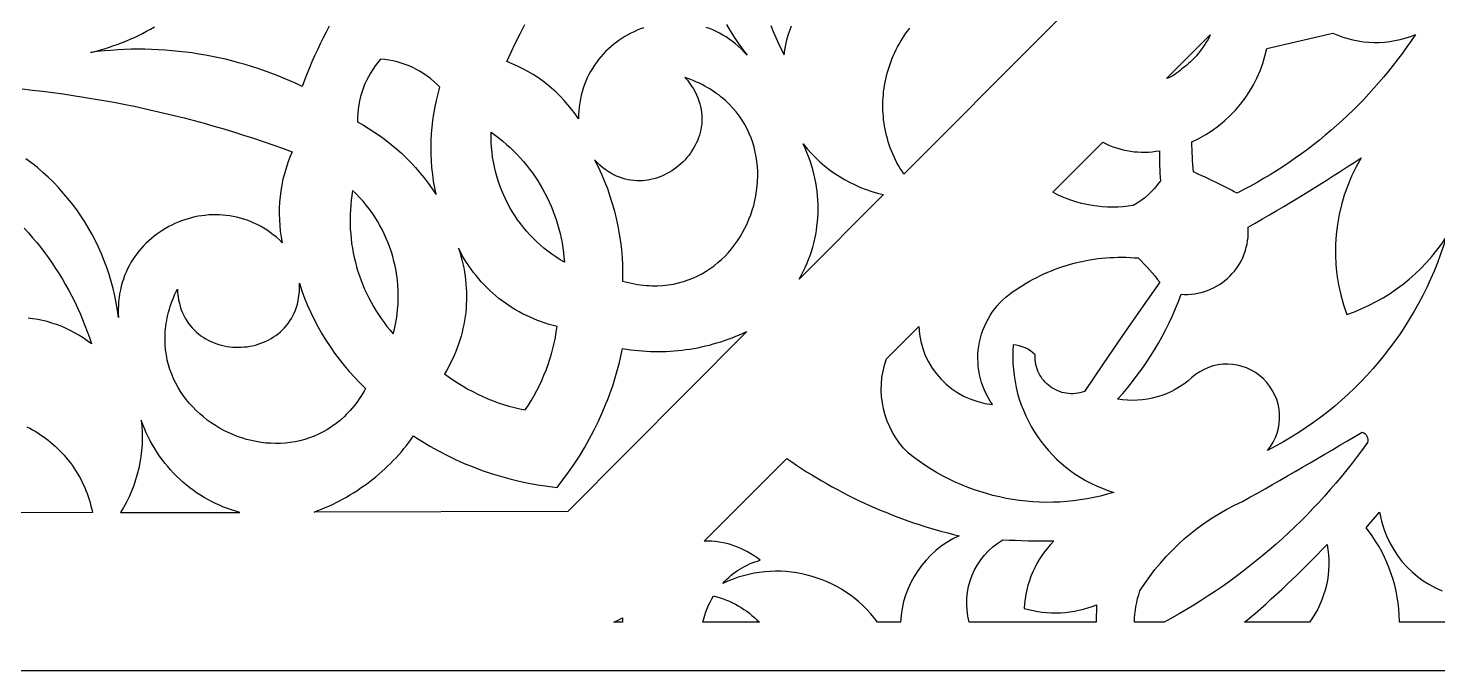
# Model space of a CAD drawing. Extents: x -625 to 625, y -425 to 425.
# Drawn here: x 0 to 145.3, y -150 to -83.8 of the extents above; entities that cross this region are included whole.
import ezdxf

# ---------------------------------------------------------------- set-up
doc = ezdxf.new("R2010")
doc.units = 0
doc.header["$MEASUREMENT"] = 0
doc.layers.add('COUCHE_1', color=5, linetype='CONTINUOUS')
doc.layers.add('LAYER_1', color=18, linetype='CONTINUOUS')

msp = doc.modelspace()

# ---------------------------------------------------------------- linework, layer by layer
at = {"layer": 'COUCHE_1'}
msp.add_lwpolyline([(-255, -150), (-255, 150), (255, 150), (255, -150)], close=True, dxfattribs=at)
at = {"layer": 'LAYER_1'}
for points in [[(133.81, -55.14), (90.23, -98.84), (90.04, -98.55), (89.85, -98.26), (89.68, -97.96), (89.52, -97.67), (89.36, -97.36), (89.22, -97.06), (89.08, -96.75), (88.95, -96.44), (88.83, -96.13), (88.72, -95.82), (88.62, -95.51), (88.53, -95.19), (88.44, -94.87), (88.37, -94.55), (88.3, -94.23), (88.24, -93.91), (88.19, -93.59), (88.15, -93.26), (88.12, -92.94), (88.09, -92.61), (88.08, -92.29), (88.07, -91.97), (88.07, -91.64), (88.08, -91.32), (88.1, -90.99), (88.12, -90.67), (88.15, -90.35), (88.2, -90.03), (88.24, -89.71), (88.3, -89.39), (88.37, -89.07), (88.44, -88.76), (88.52, -88.44), (88.61, -88.13), (88.71, -87.82), (88.81, -87.52), (88.92, -87.21), (89.04, -86.91), (89.17, -86.61), (89.3, -86.31), (89.44, -86.02), (89.59, -85.73), (89.75, -85.45), (89.91, -85.16), (90.08, -84.88), (90.26, -84.61), (90.45, -84.34), (90.64, -84.07), (90.84, -83.81)], [(31.03, -83.61), (30.71, -84.21), (30.4, -84.81), (30.09, -85.42), (29.8, -86.04), (29.51, -86.66), (29.24, -87.28), (28.97, -87.91), (28.72, -88.55), (28.47, -89.18), (28.24, -89.82), (27.6, -89.52), (26.96, -89.24), (26.31, -88.96), (25.66, -88.7), (25, -88.44), (24.35, -88.2), (23.68, -87.98), (23.02, -87.76), (22.35, -87.56), (21.68, -87.37), (21, -87.19), (20.32, -87.02), (19.64, -86.87), (18.96, -86.72), (18.27, -86.6), (17.58, -86.48), (16.9, -86.37), (16.2, -86.28), (15.51, -86.2), (14.82, -86.13), (14.12, -86.08), (13.42, -86.04), (12.72, -86.01), (12.02, -85.99), (11.32, -85.99), (10.62, -85.99), (9.92, -86.02), (9.22, -86.05), (8.52, -86.1), (7.82, -86.15), (7.12, -86.23), (6.42, -86.31), (6.89, -86.2), (7.36, -86.07), (7.82, -85.94), (8.28, -85.79), (8.73, -85.64), (9.18, -85.48), (9.63, -85.31), (10.07, -85.14), (10.51, -84.95), (10.94, -84.76), (11.36, -84.56), (11.79, -84.35), (12.2, -84.13), (12.61, -83.91), (13.02, -83.68)], [(63.43, -83.77), (63.09, -83.89), (62.76, -84.03), (62.43, -84.18), (62.11, -84.33), (61.79, -84.5), (61.48, -84.68), (61.17, -84.87), (60.87, -85.07), (60.58, -85.28), (60.3, -85.51), (60.02, -85.74), (59.75, -85.98), (59.49, -86.23), (59.24, -86.5), (59, -86.77), (58.77, -87.05), (58.55, -87.34), (58.34, -87.64), (58.14, -87.95), (57.95, -88.27), (57.78, -88.6), (57.61, -88.93), (57.46, -89.28), (57.32, -89.63), (57.19, -89.99), (57.08, -90.36), (56.98, -90.73), (56.9, -91.11), (56.83, -91.51), (56.77, -91.9), (56.73, -92.31), (56.71, -92.72), (56.7, -93.14), (56.36, -92.64), (56, -92.16), (55.62, -91.7), (55.23, -91.25), (54.82, -90.81), (54.39, -90.4), (53.94, -90), (53.48, -89.61), (53.01, -89.25), (52.52, -88.91), (52.02, -88.58), (51.5, -88.28), (50.97, -87.99), (50.43, -87.72), (49.88, -87.48), (49.32, -87.26), (49.77, -86.29), (50.22, -85.33), (50.69, -84.38), (51.16, -83.43)], [(71.96, -83.44), (72.34, -84.09), (72.74, -84.73), (73.17, -85.36), (73.62, -85.98), (74.09, -86.59), (73.79, -86.27), (73.5, -85.97), (73.19, -85.69), (72.88, -85.43), (72.57, -85.18), (72.24, -84.94), (71.91, -84.72), (71.58, -84.52), (71.24, -84.33), (70.9, -84.16), (70.56, -84), (70.21, -83.86), (69.86, -83.73)], [(76.52, -83.54), (76.77, -84.16), (77.03, -84.77), (77.31, -85.38), (77.6, -85.98), (77.91, -86.57), (77.98, -86.05), (78.07, -85.54), (78.18, -85.03), (78.32, -84.54), (78.47, -84.05), (78.64, -83.57)], [(-0.62, -90.07), (0.44, -90.19), (1.49, -90.31), (2.55, -90.45), (3.6, -90.59), (4.65, -90.74), (5.69, -90.91), (6.74, -91.08), (7.78, -91.26), (8.83, -91.45), (9.87, -91.65), (10.91, -91.86), (11.94, -92.09), (12.98, -92.32), (14.01, -92.56), (15.04, -92.8), (16.07, -93.06), (17.09, -93.33), (18.12, -93.61), (19.14, -93.9), (20.16, -94.19), (21.17, -94.5), (22.19, -94.82), (23.2, -95.14), (24.2, -95.48), (25.21, -95.82), (26.21, -96.17), (27.21, -96.54), (26.97, -97.09), (26.76, -97.66), (26.57, -98.22), (26.4, -98.8), (26.25, -99.38), (26.13, -99.97), (26.03, -100.56), (25.95, -101.15), (25.9, -101.74), (25.87, -102.34), (25.86, -102.94), (25.88, -103.54), (25.92, -104.13), (25.98, -104.73), (26.07, -105.33), (26.18, -105.92), (25.88, -105.63), (25.57, -105.35), (25.26, -105.1), (24.94, -104.85), (24.61, -104.63), (24.28, -104.42), (23.94, -104.22), (23.6, -104.04), (23.26, -103.88), (22.91, -103.73), (22.56, -103.59), (22.21, -103.48), (21.85, -103.37), (21.49, -103.28), (21.13, -103.2), (20.77, -103.14), (20.41, -103.09), (20.05, -103.06), (19.68, -103.04), (19.32, -103.03), (18.96, -103.03), (18.6, -103.05), (18.24, -103.09), (17.88, -103.13), (17.52, -103.19), (17.17, -103.26), (16.82, -103.34), (16.47, -103.44), (16.13, -103.54), (15.79, -103.66), (15.45, -103.79), (15.12, -103.93), (14.8, -104.09), (14.48, -104.25), (14.16, -104.43), (13.86, -104.61), (13.56, -104.81), (13.26, -105.02), (12.97, -105.23), (12.7, -105.46), (12.42, -105.7), (12.16, -105.95), (11.91, -106.21), (11.66, -106.48), (11.43, -106.76), (11.2, -107.04), (10.99, -107.34), (10.79, -107.64), (10.59, -107.96), (10.41, -108.28), (10.24, -108.61), (10.09, -108.95), (9.94, -109.3), (9.81, -109.66), (9.69, -110.02), (9.59, -110.39), (9.5, -110.77), (9.42, -111.16), (9.36, -111.55), (9.32, -111.95), (9.29, -112.36), (9.27, -112.78), (9.27, -113.2), (9.29, -113.62), (9.19, -112.86), (9.07, -112.11), (8.92, -111.37), (8.75, -110.63), (8.56, -109.9), (8.34, -109.18), (8.1, -108.46), (7.84, -107.76), (7.56, -107.07), (7.26, -106.38), (6.93, -105.71), (6.59, -105.05), (6.22, -104.4), (5.83, -103.77), (5.43, -103.14), (5, -102.53), (4.56, -101.94), (4.1, -101.35), (3.62, -100.79), (3.12, -100.23), (2.6, -99.69), (2.07, -99.17), (1.51, -98.67), (0.95, -98.18), (0.36, -97.71), (-0.24, -97.26)], [(-0.42, -104.4), (0.02, -104.89), (0.46, -105.39), (0.88, -105.89), (1.29, -106.41), (1.69, -106.93), (2.08, -107.47), (2.46, -108.01), (2.83, -108.55), (3.18, -109.11), (3.53, -109.67), (3.86, -110.24), (4.18, -110.82), (4.49, -111.41), (4.79, -112), (5.07, -112.6), (5.34, -113.2), (5.6, -113.81), (5.85, -114.43), (6.08, -115.06), (6.31, -115.68), (6.51, -116.32), (6.09, -116.01), (5.66, -115.71), (5.23, -115.43), (4.78, -115.18), (4.33, -114.94), (3.86, -114.72), (3.4, -114.52), (2.92, -114.34), (2.44, -114.19), (1.96, -114.04), (1.47, -113.92), (0.98, -113.82), (0.48, -113.74), (-0.01, -113.68)], [(-0.13, -124.86), (0.16, -125.01), (0.44, -125.17), (0.72, -125.33), (1, -125.5), (1.27, -125.68), (1.53, -125.86), (1.8, -126.05), (2.05, -126.25), (2.3, -126.45), (2.55, -126.66), (2.79, -126.88), (3.03, -127.1), (3.26, -127.33), (3.48, -127.56), (3.7, -127.8), (3.92, -128.05), (4.12, -128.3), (4.32, -128.56), (4.52, -128.82), (4.7, -129.09), (4.88, -129.36), (5.06, -129.64), (5.22, -129.93), (5.38, -130.21), (5.54, -130.51), (5.68, -130.81), (5.82, -131.11), (5.95, -131.42), (6.07, -131.73), (6.18, -132.05), (6.28, -132.37), (6.38, -132.7), (6.47, -133.03), (6.55, -133.37), (6.62, -133.71), (-55.14, -133.81)], [(168.12, -145), (141.29, -145), (141.29, -144.86), (141.27, -144.24), (141.22, -143.63), (141.15, -143.01), (141.06, -142.4), (140.95, -141.79), (140.81, -141.19), (140.64, -140.59), (140.46, -140), (140.25, -139.42), (140.01, -138.84), (139.75, -138.28), (139.47, -137.72), (139.17, -137.17), (138.84, -136.64), (138.49, -136.11), (138.12, -135.6), (137.86, -135.28), (138.17, -134.89), (139.02, -133.9), (139.24, -133.65), (139.26, -133.8), (139.44, -134.6), (139.68, -135.37), (139.96, -136.11), (140.3, -136.82), (140.68, -137.49), (141.1, -138.13), (141.56, -138.73), (142.06, -139.29), (142.6, -139.81), (143.16, -140.29), (143.75, -140.73), (144.38, -141.12), (145.02, -141.47), (145.69, -141.78)]]:
    msp.add_lwpolyline(points, dxfattribs=at)
for points in [[(121.81, -84.5, -0.120844), (118.89, -88.01, -0.095137), (117.3, -89.01)], [(134.43, -84.32, 0.210762), (142.94, -84.46, -0.131494), (124.56, -100.8, 0.015613), (120.07, -98.62, -0.014201), (119.9, -95.52, 0.242101), (127.63, -85.89)], [(110.74, -95.57, 0.167588), (116.56, -96.43, 0.020178), (116.66, -99.54, -0.115727), (113.87, -102.08, -0.163912), (105.59, -100.72)], [(137.35, -97.18, 0.226899), (135.87, -113.3, 0.168305), (146.12, -105.34, -0.203895), (127.7, -127.31, 0.930701), (119.88, -119.82, -0.229894), (112.25, -122.02, 0.097316), (118.8, -111.22, 0.458333), (125.7, -104.32, 0.01483)], [(101.77, -110.75), (102.12, -110.52), (102.47, -110.3), (102.83, -110.08), (103.19, -109.87), (103.56, -109.67), (103.93, -109.48), (104.3, -109.3), (104.67, -109.12), (105.05, -108.95), (105.44, -108.79), (105.82, -108.64), (106.21, -108.5), (106.6, -108.37), (107, -108.24), (107.39, -108.13), (107.79, -108.02), (108.19, -107.92), (108.6, -107.83), (109, -107.75), (109.41, -107.67), (109.82, -107.61), (110.23, -107.55), (110.64, -107.5), (111.05, -107.47), (111.46, -107.44), (111.88, -107.42), (112.29, -107.4), (112.71, -107.4), (113.13, -107.41), (113.54, -107.42), (113.96, -107.45), (114.38, -107.48, -0.029744), (116.61, -109.98), (114.64, -112.77), (112.7, -115.57), (110.77, -118.39), (108.86, -121.22), (108.62, -121.3), (108.38, -121.36), (108.15, -121.41), (107.91, -121.44), (107.67, -121.46), (107.43, -121.46), (107.2, -121.44), (106.97, -121.41), (106.75, -121.37), (106.52, -121.32), (106.31, -121.25), (106.09, -121.17), (105.89, -121.07), (105.69, -120.97), (105.49, -120.85), (105.31, -120.72), (105.13, -120.58), (104.96, -120.43), (104.8, -120.27), (104.64, -120.1), (104.5, -119.92), (104.37, -119.74), (104.25, -119.54), (104.14, -119.34), (104.05, -119.13), (103.96, -118.91), (103.89, -118.68), (103.84, -118.45), (103.8, -118.22), (103.77, -117.97), (103.76, -117.73), (103.76, -117.47, 0.182927), (101.5, -116.43, 0.353746), (111.87, -131.62, -0.250469), (90.67, -127.55, -0.292729), (88.44, -117.87), (91.76, -114.55, 0.37288), (99.36, -122.57, -0.429437)], [(137.47, -125.42, -0.4), (138, -126.49, -0.115235), (117.04, -145), (113.99, -145, -0.078874), (114.56, -141.77, -0.149279), (125.12, -132.57, 0.004418)], [(78.17, -128.14, 0.094417), (95.94, -136.1, 0.282971), (89.89, -145), (87.52, -145, 0.359298), (71.57, -141, -0.142336), (75.42, -138.61, 0.176466), (69.67, -136.64)], [(100.44, -136.5, 0.013484), (105.68, -136.63, 0.182959), (102.62, -143.57, 0.168582), (110.09, -143.2), (110.05, -145), (96.97, -145, -0.337865)], [(133.84, -136.99, -0.207336), (132.04, -145), (125.34, -145, 0.028576)], [(70.63, -142.28, -0.138646), (75.34, -145), (69.53, -145, -0.085979)]]:
    msp.add_lwpolyline(points, format="xyb", close=True, dxfattribs=at)
for points in [[(36.3, -87.01), (36.02, -87.35), (35.75, -87.7), (35.5, -88.06), (35.27, -88.44), (35.05, -88.82), (34.85, -89.21), (34.67, -89.61), (34.51, -90.02), (34.37, -90.43), (34.25, -90.86), (34.15, -91.28), (34.06, -91.71), (34, -92.15), (33.96, -92.59), (33.93, -93.03), (33.93, -93.47), (34.54, -93.81), (35.14, -94.17), (35.73, -94.55), (36.3, -94.94), (36.86, -95.35), (37.4, -95.78), (37.94, -96.23), (38.45, -96.69), (38.96, -97.17), (39.44, -97.66), (39.91, -98.17), (40.37, -98.7), (40.81, -99.23), (41.23, -99.79), (41.64, -100.35), (42.03, -100.93), (41.89, -100.25), (41.77, -99.56), (41.68, -98.87), (41.6, -98.17), (41.55, -97.48), (41.52, -96.78), (41.51, -96.08), (41.53, -95.39), (41.56, -94.69), (41.62, -94), (41.7, -93.31), (41.8, -92.62), (41.93, -91.93), (42.07, -91.25), (42.24, -90.57), (42.43, -89.89), (42.12, -89.58), (41.8, -89.29), (41.46, -89.01), (41.12, -88.75), (40.76, -88.51), (40.4, -88.28), (40.02, -88.07), (39.63, -87.88), (39.24, -87.7), (38.84, -87.55), (38.43, -87.41), (38.02, -87.29), (37.6, -87.19), (37.17, -87.11), (36.74, -87.05)], [(61.23, -109.86), (61.55, -109.94), (61.86, -110.02), (62.17, -110.09), (62.48, -110.15), (62.78, -110.2), (63.09, -110.24), (63.38, -110.28), (63.68, -110.31), (63.97, -110.33), (64.26, -110.34), (64.55, -110.34), (64.84, -110.34), (65.4, -110.31), (65.94, -110.25), (66.48, -110.17), (67, -110.05), (67.51, -109.91), (68.01, -109.75), (68.49, -109.56), (68.95, -109.35), (69.41, -109.11), (69.85, -108.85), (70.27, -108.58), (70.68, -108.28), (71.07, -107.96), (71.45, -107.63), (71.81, -107.28), (72.15, -106.91), (72.48, -106.53), (72.79, -106.13), (73.08, -105.72), (73.35, -105.3), (73.61, -104.86), (73.85, -104.42), (74.07, -103.96), (74.27, -103.5), (74.45, -103.03), (74.61, -102.55), (74.76, -102.06), (74.88, -101.57), (74.98, -101.07), (75.06, -100.58), (75.12, -100.07), (75.16, -99.57), (75.17, -99.07), (75.17, -98.56), (75.14, -98.06), (75.09, -97.56), (75.02, -97.06), (74.92, -96.57), (74.8, -96.08), (74.66, -95.6), (74.49, -95.12), (74.3, -94.65), (74.08, -94.19), (73.84, -93.74), (73.57, -93.29), (73.28, -92.86), (72.96, -92.44), (72.62, -92.04), (72.24, -91.65), (71.85, -91.27), (71.64, -91.09), (71.42, -90.91), (71.2, -90.73), (70.97, -90.56), (70.73, -90.39), (70.49, -90.23), (70.24, -90.07), (69.98, -89.92), (69.72, -89.77), (69.44, -89.63), (69.16, -89.49), (68.88, -89.36), (68.59, -89.23), (68.28, -89.11), (67.98, -89), (67.66, -88.88), (67.92, -89.18), (68.15, -89.47), (68.36, -89.77), (68.55, -90.07), (68.72, -90.37), (68.88, -90.67), (69.01, -90.98), (69.12, -91.28), (69.22, -91.59), (69.29, -91.89), (69.35, -92.2), (69.39, -92.5), (69.42, -92.8), (69.43, -93.1), (69.42, -93.4), (69.4, -93.7), (69.36, -93.99), (69.3, -94.28), (69.24, -94.56), (69.16, -94.85), (69.06, -95.12), (68.96, -95.4), (68.84, -95.67), (68.7, -95.93), (68.56, -96.18), (68.4, -96.43), (68.24, -96.68), (68.06, -96.91), (67.88, -97.14), (67.68, -97.36), (67.48, -97.57), (67.26, -97.78), (67.04, -97.97), (66.81, -98.16), (66.57, -98.33), (66.33, -98.5), (66.08, -98.65), (65.82, -98.79), (65.56, -98.93), (65.29, -99.05), (65.02, -99.15), (64.74, -99.25), (64.46, -99.33), (64.17, -99.4), (63.88, -99.46), (63.59, -99.5), (63.3, -99.52), (63, -99.54), (62.71, -99.53), (62.41, -99.51), (62.11, -99.48), (61.81, -99.43), (61.51, -99.36), (61.21, -99.27), (60.92, -99.17), (60.62, -99.05), (60.33, -98.91), (60.04, -98.75), (59.75, -98.57), (59.46, -98.37), (59.18, -98.15), (58.91, -97.92), (58.63, -97.66), (58.36, -97.38), (58.73, -98.1), (59.07, -98.84), (59.39, -99.59), (59.68, -100.34), (59.95, -101.1), (60.19, -101.87), (60.41, -102.65), (60.6, -103.43), (60.77, -104.22), (60.91, -105.02), (61.03, -105.81), (61.12, -106.62), (61.19, -107.42), (61.23, -108.23), (61.25, -109.04)], [(47.71, -94.54), (48.12, -94.84), (48.52, -95.14), (48.91, -95.45), (49.29, -95.78), (49.66, -96.11), (50.02, -96.46), (50.37, -96.81), (50.71, -97.18), (51.03, -97.55), (51.35, -97.93), (51.66, -98.32), (51.95, -98.71), (52.23, -99.12), (52.5, -99.53), (52.76, -99.95), (53.01, -100.37), (53.25, -100.8), (53.47, -101.24), (53.68, -101.69), (53.88, -102.14), (54.07, -102.59), (54.24, -103.06), (54.4, -103.52), (54.55, -104), (54.68, -104.47), (54.81, -104.95), (54.91, -105.44), (55.01, -105.93), (55.09, -106.42), (55.16, -106.92), (55.21, -107.42), (55.25, -107.92), (54.81, -107.66), (54.38, -107.38), (53.95, -107.09), (53.55, -106.79), (53.15, -106.47), (52.76, -106.14), (52.39, -105.8), (52.03, -105.45), (51.69, -105.09), (51.35, -104.72), (51.03, -104.33), (50.72, -103.94), (50.43, -103.54), (50.15, -103.12), (49.88, -102.7), (49.63, -102.27), (49.39, -101.83), (49.17, -101.39), (48.96, -100.93), (48.77, -100.47), (48.59, -100.01), (48.43, -99.53), (48.29, -99.05), (48.16, -98.57), (48.04, -98.08), (47.95, -97.59), (47.86, -97.09), (47.8, -96.58), (47.75, -96.08), (47.72, -95.57), (47.71, -95.06)], [(79.44, -109.67), (79.66, -109.28), (79.87, -108.88), (80.07, -108.47), (80.25, -108.07), (80.41, -107.65), (80.57, -107.23), (80.71, -106.81), (80.84, -106.38), (80.95, -105.95), (81.06, -105.52), (81.15, -105.08), (81.22, -104.64), (81.28, -104.2), (81.33, -103.75), (81.37, -103.31), (81.39, -102.86), (81.39, -102.41), (81.39, -101.96), (81.37, -101.51), (81.34, -101.06), (81.29, -100.61), (81.23, -100.16), (81.16, -99.71), (81.07, -99.26), (80.97, -98.81), (80.85, -98.37), (80.72, -97.92), (80.58, -97.48), (80.42, -97.04), (80.25, -96.61), (80.06, -96.17), (79.86, -95.74), (80.27, -96.23), (80.69, -96.7), (81.13, -97.14), (81.58, -97.57), (82.06, -97.98), (82.55, -98.36), (83.05, -98.73), (83.57, -99.07), (84.1, -99.39), (84.64, -99.68), (85.2, -99.96), (85.77, -100.21), (86.34, -100.43), (86.93, -100.63), (87.53, -100.8), (88.13, -100.95)], [(33.43, -100.53), (33.35, -101.03), (33.29, -101.53), (33.24, -102.02), (33.2, -102.52), (33.18, -103.02), (33.17, -103.52), (33.17, -104.01), (33.19, -104.51), (33.23, -105), (33.27, -105.49), (33.33, -105.98), (33.41, -106.47), (33.49, -106.96), (33.6, -107.44), (33.71, -107.92), (33.84, -108.39), (33.98, -108.86), (34.13, -109.33), (34.3, -109.8), (34.48, -110.25), (34.67, -110.71), (34.88, -111.16), (35.09, -111.6), (35.33, -112.04), (35.57, -112.47), (35.82, -112.9), (36.09, -113.31), (36.37, -113.73), (36.67, -114.13), (36.97, -114.53), (37.29, -114.92), (37.62, -115.3), (37.74, -114.8), (37.85, -114.3), (37.94, -113.8), (38.01, -113.29), (38.07, -112.79), (38.11, -112.29), (38.13, -111.78), (38.13, -111.28), (38.12, -110.78), (38.09, -110.28), (38.04, -109.78), (37.98, -109.29), (37.9, -108.79), (37.8, -108.3), (37.69, -107.82), (37.57, -107.34), (37.42, -106.86), (37.26, -106.39), (37.09, -105.92), (36.9, -105.46), (36.69, -105.01), (36.47, -104.56), (36.23, -104.12), (35.98, -103.68), (35.71, -103.26), (35.43, -102.84), (35.13, -102.43), (34.82, -102.03), (34.5, -101.64), (34.15, -101.26), (33.8, -100.89)], [(51.22, -123.12), (51.54, -122.64), (51.85, -122.14), (52.14, -121.64), (52.41, -121.13), (52.67, -120.62), (52.92, -120.09), (53.15, -119.56), (53.37, -119.02), (53.57, -118.47), (53.75, -117.92), (53.92, -117.37), (54.07, -116.81), (54.2, -116.24), (54.32, -115.67), (54.42, -115.1), (54.5, -114.53), (54.09, -114.43), (53.68, -114.32), (53.28, -114.19), (52.88, -114.06), (52.48, -113.91), (52.09, -113.75), (51.71, -113.58), (51.33, -113.41), (50.95, -113.22), (50.59, -113.02), (50.22, -112.81), (49.87, -112.6), (49.52, -112.37), (49.18, -112.14), (48.84, -111.89), (48.51, -111.64), (48.19, -111.37), (47.87, -111.1), (47.57, -110.82), (47.27, -110.53), (46.98, -110.24), (46.69, -109.93), (46.42, -109.62), (46.15, -109.3), (45.89, -108.97), (45.64, -108.63), (45.4, -108.29), (45.17, -107.94), (44.94, -107.58), (44.73, -107.21), (44.53, -106.84), (44.33, -106.46), (44.47, -106.87), (44.59, -107.28), (44.7, -107.69), (44.8, -108.1), (44.88, -108.51), (44.96, -108.92), (45.02, -109.34), (45.07, -109.76), (45.11, -110.17), (45.14, -110.59), (45.16, -111.01), (45.17, -111.43), (45.16, -111.84), (45.14, -112.26), (45.12, -112.68), (45.08, -113.09), (45.02, -113.51), (44.96, -113.92), (44.89, -114.33), (44.8, -114.74), (44.71, -115.14), (44.6, -115.55), (44.48, -115.95), (44.35, -116.35), (44.21, -116.74), (44.05, -117.13), (43.89, -117.52), (43.72, -117.91), (43.53, -118.29), (43.33, -118.66), (43.13, -119.03), (42.91, -119.4), (43.37, -119.75), (43.84, -120.08), (44.32, -120.39), (44.81, -120.69), (45.31, -120.98), (45.81, -121.25), (46.32, -121.51), (46.84, -121.75), (47.37, -121.98), (47.9, -122.19), (48.44, -122.39), (48.99, -122.56), (49.54, -122.73), (50.1, -122.87), (50.66, -123.01)], [(34.77, -120.91), (34.61, -121.19), (34.45, -121.47), (34.28, -121.74), (34.11, -122), (33.93, -122.25), (33.75, -122.49), (33.56, -122.73), (33.37, -122.96), (33.18, -123.18), (32.98, -123.4), (32.78, -123.6), (32.58, -123.8), (32.17, -124.18), (31.74, -124.53), (31.3, -124.85), (30.85, -125.14), (30.39, -125.4), (29.93, -125.63), (29.46, -125.84), (28.98, -126.02), (28.49, -126.18), (28, -126.31), (27.5, -126.41), (27.01, -126.49), (26.5, -126.55), (26, -126.58), (25.5, -126.59), (25, -126.57), (24.49, -126.54), (23.99, -126.48), (23.5, -126.39), (23, -126.29), (22.51, -126.17), (22.03, -126.02), (21.55, -125.86), (21.08, -125.67), (20.62, -125.47), (20.17, -125.24), (19.72, -125), (19.29, -124.74), (18.86, -124.47), (18.45, -124.17), (18.06, -123.86), (17.67, -123.53), (17.3, -123.19), (16.95, -122.83), (16.61, -122.46), (16.29, -122.07), (15.99, -121.67), (15.71, -121.25), (15.45, -120.82), (15.2, -120.38), (14.98, -119.92), (14.79, -119.45), (14.61, -118.98), (14.46, -118.49), (14.33, -117.99), (14.24, -117.47), (14.16, -116.95), (14.12, -116.42), (14.1, -115.88), (14.11, -115.33), (14.13, -115.06), (14.16, -114.78), (14.19, -114.5), (14.23, -114.21), (14.28, -113.93), (14.33, -113.64), (14.4, -113.35), (14.47, -113.06), (14.55, -112.77), (14.64, -112.48), (14.74, -112.18), (14.85, -111.89), (14.97, -111.59), (15.09, -111.29), (15.23, -110.99), (15.37, -110.69), (15.4, -111.07), (15.44, -111.45), (15.5, -111.81), (15.58, -112.15), (15.67, -112.49), (15.78, -112.81), (15.91, -113.12), (16.04, -113.41), (16.19, -113.69), (16.35, -113.96), (16.53, -114.22), (16.71, -114.46), (16.91, -114.69), (17.12, -114.91), (17.34, -115.11), (17.56, -115.31), (17.8, -115.49), (18.04, -115.65), (18.29, -115.81), (18.55, -115.95), (18.81, -116.08), (19.08, -116.19), (19.35, -116.3), (19.63, -116.39), (19.92, -116.47), (20.2, -116.53), (20.49, -116.59), (20.78, -116.63), (21.08, -116.66), (21.37, -116.67), (21.66, -116.68), (21.96, -116.67), (22.25, -116.65), (22.55, -116.62), (22.84, -116.57), (23.13, -116.52), (23.41, -116.45), (23.7, -116.36), (23.98, -116.27), (24.25, -116.17), (24.52, -116.05), (24.78, -115.92), (25.04, -115.78), (25.29, -115.62), (25.53, -115.46), (25.76, -115.28), (25.99, -115.09), (26.21, -114.89), (26.41, -114.68), (26.61, -114.45), (26.79, -114.22), (26.97, -113.97), (27.13, -113.71), (27.28, -113.44), (27.41, -113.15), (27.54, -112.86), (27.64, -112.55), (27.74, -112.23), (27.81, -111.9), (27.87, -111.56), (27.92, -111.21), (27.94, -110.84), (27.95, -110.47), (27.94, -110.08), (28.2, -110.85), (28.48, -111.61), (28.79, -112.36), (29.12, -113.1), (29.47, -113.83), (29.85, -114.54), (30.24, -115.24), (30.66, -115.93), (31.1, -116.61), (31.57, -117.27), (32.05, -117.92), (32.56, -118.55), (33.08, -119.16), (33.63, -119.76), (34.19, -120.34)], [(55.59, -133.6), (29.46, -133.65), (29.85, -133.5), (30.23, -133.35), (30.61, -133.19), (30.98, -133.03), (31.36, -132.86), (31.72, -132.68), (32.09, -132.49), (32.45, -132.3), (32.81, -132.1), (33.16, -131.89), (33.51, -131.68), (33.85, -131.46), (34.19, -131.24), (34.53, -131), (34.86, -130.77), (35.19, -130.52), (35.51, -130.27), (35.83, -130.01), (36.14, -129.75), (36.44, -129.48), (36.75, -129.21), (37.04, -128.93), (37.34, -128.64), (37.62, -128.35), (37.9, -128.05), (38.18, -127.75), (38.45, -127.44), (38.71, -127.12), (38.97, -126.8), (39.23, -126.48), (39.47, -126.15), (39.71, -125.81), (40.13, -126.09), (40.55, -126.35), (41.4, -126.86), (42.27, -127.35), (43.15, -127.8), (44.04, -128.23), (44.94, -128.64), (45.86, -129.01), (46.78, -129.36), (47.72, -129.68), (48.67, -129.97), (49.62, -130.23), (50.58, -130.47), (51.55, -130.67), (52.53, -130.85), (53.02, -130.93), (53.51, -131), (54, -131.06), (54.5, -131.12), (55.1, -130.34), (55.69, -129.54), (56.25, -128.72), (56.8, -127.88), (57.31, -127.02), (57.81, -126.15), (58.28, -125.26), (58.73, -124.36), (59.14, -123.44), (59.53, -122.52), (59.72, -122.05), (59.9, -121.58), (60.07, -121.11), (60.23, -120.64), (60.39, -120.17), (60.53, -119.69), (60.67, -119.21), (60.8, -118.74), (60.93, -118.26), (61.04, -117.77), (61.15, -117.29), (61.25, -116.81), (61.66, -116.88), (62.07, -116.93), (62.47, -116.98), (62.88, -117.02), (63.29, -117.06), (63.7, -117.08), (64.11, -117.1), (64.52, -117.11), (64.93, -117.12), (65.34, -117.11), (65.75, -117.1), (66.16, -117.08), (66.57, -117.05), (66.97, -117.01), (67.38, -116.97), (67.78, -116.92), (68.19, -116.86), (68.59, -116.79), (68.99, -116.72), (69.39, -116.63), (69.79, -116.54), (70.19, -116.45), (70.58, -116.34), (70.97, -116.23), (71.37, -116.11), (71.75, -115.98), (72.14, -115.84), (72.53, -115.7), (72.91, -115.55), (73.29, -115.39), (73.67, -115.23), (74.04, -115.06)], [(21.82, -133.69), (21.38, -133.57), (20.95, -133.43), (20.53, -133.29), (20.11, -133.13), (19.7, -132.95), (19.3, -132.77), (18.9, -132.57), (18.5, -132.36), (18.12, -132.14), (17.74, -131.91), (17.36, -131.66), (17, -131.4), (16.64, -131.14), (16.29, -130.86), (15.95, -130.57), (15.62, -130.27), (15.29, -129.96), (14.98, -129.64), (14.67, -129.3), (14.38, -128.96), (14.09, -128.61), (13.81, -128.25), (13.54, -127.88), (13.29, -127.5), (13.04, -127.12), (12.81, -126.72), (12.58, -126.32), (12.37, -125.9), (12.17, -125.48), (11.98, -125.05), (11.8, -124.62), (11.64, -124.17), (11.7, -124.8), (11.74, -125.43), (11.74, -126.05), (11.73, -126.68), (11.68, -127.3), (11.61, -127.92), (11.51, -128.53), (11.39, -129.14), (11.24, -129.74), (11.07, -130.34), (10.87, -130.92), (10.65, -131.5), (10.4, -132.07), (10.13, -132.63), (9.83, -133.17), (9.51, -133.71)], [(61.24, -145), (60.35, -145), (60.8, -144.79), (61.24, -144.55)]]:
    msp.add_lwpolyline(points, close=True, dxfattribs=at)

doc.saveas('drawing.dxf')
